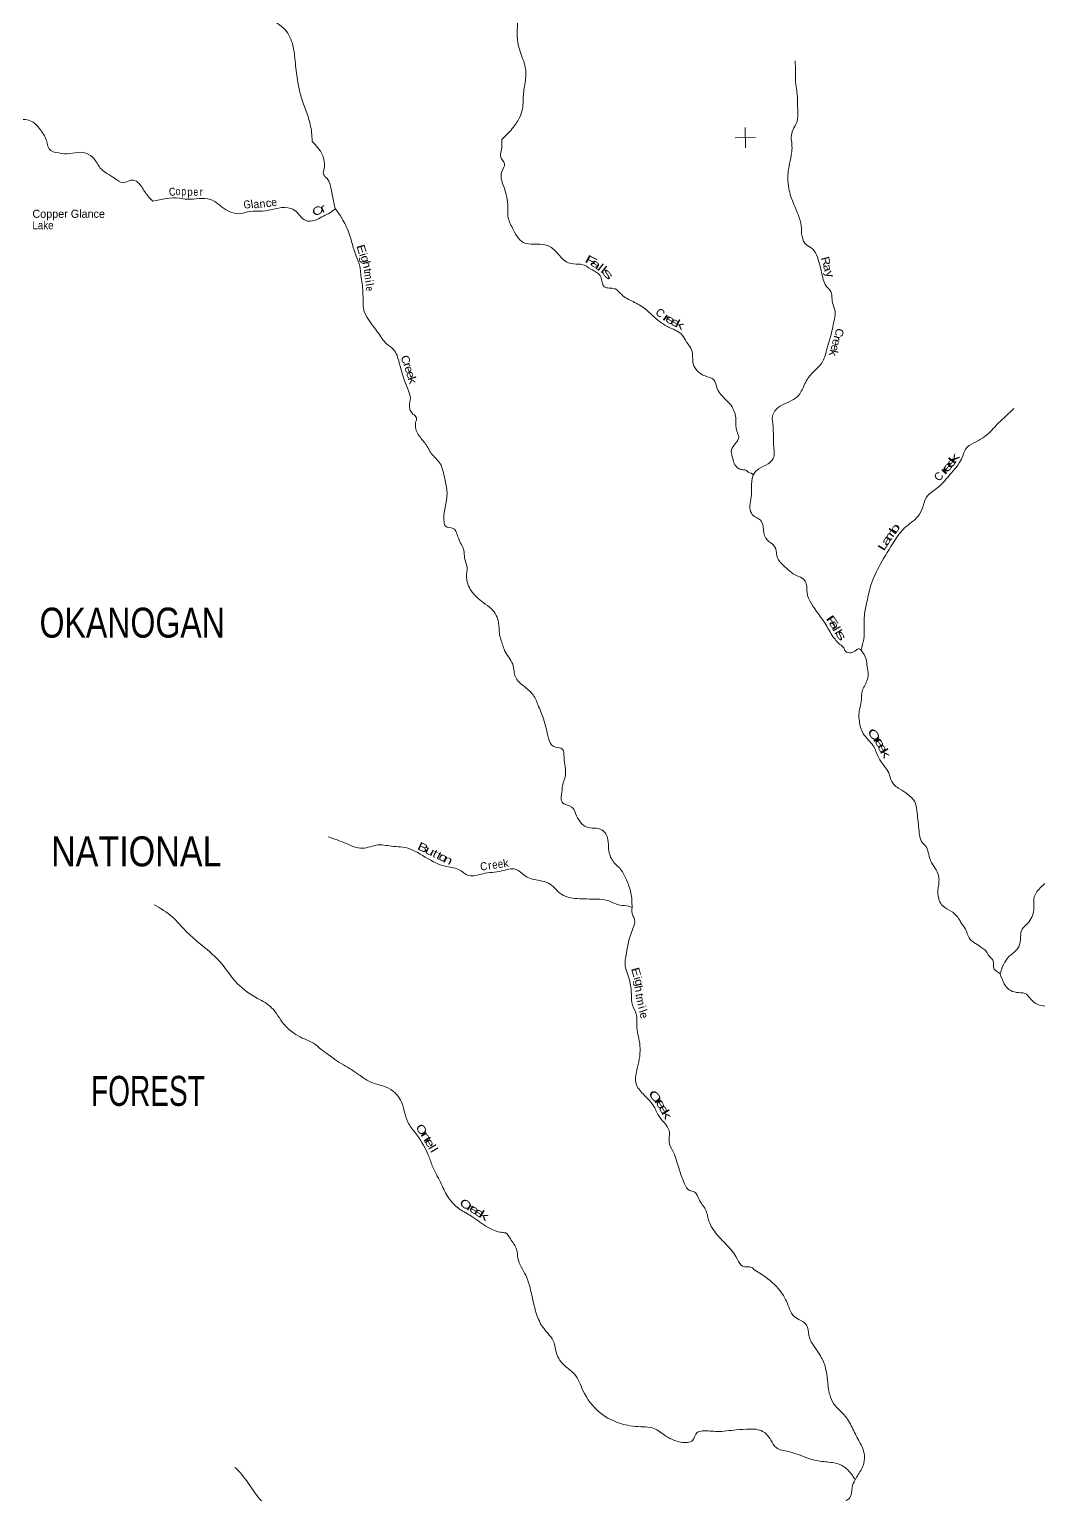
# Model space of a CAD drawing. Header units: feet. Extents: x -2 to 244583, y 367190 to 553316.
# Drawn here: x 164916 to 189955, y 426560 to 462926 of the extents above; entities that cross this region are included whole.
import ezdxf
from ezdxf.enums import TextEntityAlignment as Align

# ---------------------------------------------------------------- set-up
doc = ezdxf.new("R2010")
doc.units = ezdxf.units.FT
doc.header["$LTSCALE"] = 80
doc.linetypes.add('DOT_DASHED', pattern=[7.7, 5, -1.2, 0.3, -1.2])
for name, color, linetype, lineweight in [('39', 7, 'Continuous', 13), ('4', 7, 'Continuous', 13), ('41', 7, 'Continuous', 13), ('44', 7, 'DOT_DASHED', 13)]:
    doc.layers.add(name, color=color, linetype=linetype, lineweight=lineweight)

msp = doc.modelspace()

# ---------------------------------------------------------------- linework, layer by layer
at = {"layer": '39'}
for points in [[(160720.56, 477156.69), (160977.37, 476814.43), (161365.25, 476495.37), (161586.94, 476266.2), (161615, 476007.3), (161620.25, 475833.26), (161823.73, 475610.04), (162377.95, 475180.84), (162926.42, 474707.08), (163444.27, 474281.67), (164266.94, 473866.56), (164533.67, 473548.65), (164821.41, 473113.49), (165089.78, 472848.22), (165655.88, 472453.53), (166120.12, 472187.65), (166667.59, 471857.6), (167384.48, 471553.05), (167894.39, 471396.81), (168010.51, 471249.88), (168163.88, 470973.66), (168498.3, 470214.96), (168587.3, 469903.88), (168617.34, 469651.06), (168715.21, 469514.12), (168946.43, 469365.99), (169242.61, 469167.73), (169272.37, 468953.38), (169346.05, 468522.75), (169462.58, 468317.12), (169598.95, 468162.23), (169708.82, 468041.57), (169684.68, 467739.79), (169642.15, 467470.26), (169774.35, 467044.1), (169937.11, 466579.7), (170188.78, 466105.82), (170325.97, 465833.54), (170310.3, 465475.14), (170245.3, 464664.99), (170241.01, 464411.93), (170378.17, 464143.7), (170617.69, 463963.24), (170672.94, 463858.38), (170717.4, 463563.16), (170885.3, 463230.38), (171261.04, 462915.28), (171455.64, 462517.91), (171521.74, 462016.38), (171701.67, 461116.9), (171829.36, 460759.53), (171918.96, 460361.4), (171932.54, 460153)], [(178724.5, 476654.76), (178744.65, 476371.51), (178841.3, 476121.21), (179010.21, 475932.15), (179127.87, 475564.59), (179401.31, 474864.15), (179458.67, 474457.69), (179570.27, 473802.65), (179724.77, 473075.04), (179825.84, 472193.21), (179785.23, 471648.41), (179465.34, 471194.7), (179013.77, 470804.82), (178730.06, 470375.67), (178533.82, 470141.47), (178334.73, 469739.24), (178134.34, 469521.21), (177992.35, 469325.86), (177910.31, 468930.55), (177811.81, 468579.65), (177864.83, 468215.67), (177784.96, 467800.13), (177768.15, 467605.69), (177698.61, 467443.25), (177583.96, 467092.23), (177590.69, 466707.68), (177578.41, 466442.42), (177422.77, 466178.15), (177202.12, 465970.09), (177176.89, 465824.16), (177165.91, 465662.15), (177104.27, 465526.08), (177083.65, 465299.22), (177093.85, 464995.66), (177102.81, 464868.2), (177014.72, 464472.84), (176974.52, 463869.34), (177027.48, 463226.02), (177033.87, 462600.58), (177089.97, 462374.27), (177219.89, 461986.55), (177227.97, 461697.15), (177176.01, 461332.42), (177150.38, 460955.73), (177071.24, 460722.37), (176897.4, 460462.02), (176637.88, 460187.84)], [(160434.51, 462630.86), (160810.37, 462587.01), (161140.11, 462498.29), (161441.9, 462362.82), (161546.6, 462116.62), (161601.92, 462001.64), (161804.05, 461970.7), (162093, 461940.4), (162384.06, 461895.94), (162824.26, 461891.01), (163213.28, 461697.46), (163627.77, 461327.99), (164120.15, 460791.07), (164357.2, 460675.37), (164645.85, 460687.57), (164975.3, 460639.33), (165215.23, 460400.18), (165315.31, 460236.94), (165357.25, 460100.97)], [(183813.55, 460250.67), (183856.24, 460426.03), (183961.08, 460640.73), (183978.2, 460887.92), (183973.02, 461136.66), (183958.23, 461360.92), (183932.02, 461550.53), (183921.58, 461857.83), (183913.66, 462140.91)], [(165357.25, 460100.97), (165406.36, 459958.43), (165645.3, 459856.72), (165920.07, 459840.1), (166196.57, 459874.03), (166431.31, 459796.55), (166596.04, 459607.5), (166677.57, 459482.66), (167032.54, 459228), (167245.27, 459118.06), (167495.3, 459186.19), (167641.26, 459096.08), (167794.06, 458874.62), (167983.18, 458659.44)], [(171932.54, 460153), (172185.34, 459805.34), (172227.76, 459468.04), (172212.4, 459334.55), (172301.95, 459219.86), (172406.5, 458961.74), (172471.13, 458624.57), (172508.39, 458473.19)], [(176637.88, 460187.84), (176623.96, 459913.69), (176610.81, 459749.9), (176702.65, 459590.75), (176631.25, 459372.05), (176671.51, 459056.97), (176785.4, 458586.69), (176789.19, 458291.61), (176900.03, 457995.13), (177166.75, 457636.89), (177736.69, 457571.44), (177980.02, 457411.14), (178238.06, 457153.91), (178480.74, 457100.73), (178618.12, 457093.43), (178849.08, 456973.48), (179092.58, 456782.87), (179176.85, 456538.78), (179445.79, 456485.76), (179612.27, 456341.19), (179892.01, 456168.97), (180194.04, 455986.77), (180561.54, 455663.47), (180808.79, 455521.38), (181112.86, 455335.15), (181220.92, 455163.97), (181349.41, 454956.53), (181385.71, 454627.28), (181678.36, 454323.75), (181895.04, 454227.98), (181977.13, 454010.16), (182196.92, 453732.5), (182347.44, 453555.49), (182442.23, 453240.73), (182466.15, 452955.88), (182513.46, 452812.64), (182335.64, 452490.25), (182352.84, 452316.52), (182495.89, 452036.4), (182589.01, 452000.55), (182692.12, 451982.95), (182747.58, 451935.08)], [(183813.55, 460250.67), (183832.58, 459894.84), (183752.88, 459479.35), (183756.99, 458977.9), (183882.97, 458581.04), (184063.13, 458045.3), (184084.51, 457782.67), (184193.99, 457579.74), (184348.72, 457472.39), (184464.2, 457273.57), (184569.85, 456888.6), (184686.98, 456554.32), (184818.39, 456373.89), (184828.22, 456230.44), (184907.13, 455885.59), (184879.25, 455689.11), (184791.12, 455301.82), (184701.99, 454997.44), (184600.76, 454690.88), (184240.4, 454280.13), (184084.63, 453976.97), (184003.43, 453848.61), (183823.4, 453713), (183410.67, 453457.33), (183351.75, 453323.16), (183364.86, 453076.61), (183378.55, 452617.75), (183366.63, 452271.82), (183241.03, 452142.92), (183012.38, 452020.89), (182886.81, 451889.97), (182834.3, 451561.76), (182823.16, 451316.94), (182828.08, 450914.59), (182934.23, 450818.79), (183050.17, 450747.38), (183120.82, 450582.4), (183182.82, 450300.04), (183262.55, 450218.08), (183428.17, 450046.15), (183477.48, 449810.15), (183616.96, 449629.82), (183961.41, 449360.94), (184121.86, 449281.96), (184189.95, 449161.45), (184208.77, 448943.28), (184310.86, 448683.64), (184672.63, 448154.1), (184860.12, 447844.93), (185052.4, 447638.94), (185117.75, 447577.03), (185163.22, 447490.62), (185296.91, 447453.79), (185425.29, 447520.03), (185489.51, 447551.13), (185550.46, 447519.51)], [(167983.18, 458659.44), (168641.15, 458733.96), (168829.13, 458708.76), (169412.86, 458702.01), (169548.62, 458628), (169733.26, 458487.58), (170170.32, 458352.64), (170382.06, 458406.41), (170697.08, 458414.28), (171332.78, 458498.78), (171488.64, 458441.06), (171762.83, 458185.94), (172001.15, 458185.29), (172168.27, 458271.14), (172343.47, 458357.04), (172508.39, 458473.19)], [(172508.39, 458473.19), (172671.39, 458235.63), (172843.19, 457876.84), (173022.37, 457297.78), (173116.33, 457041.35), (173131.77, 456904.27), (173182.51, 456524.58), (173194.58, 456195.19), (173203.78, 456007.27), (173556.75, 455413.04), (173778.63, 455123.26), (173947.1, 454982.74), (174092.49, 454650.08), (174310.58, 453982.31), (174368.38, 453772.43), (174343.24, 453586.34), (174433.35, 453378.67), (174518.73, 453286.19), (174499.31, 453156.72), (174565.64, 452872.11), (174746.84, 452630.6), (174887.56, 452403.01), (175101.11, 452155.63), (175230.92, 451725.86), (175279.26, 451410.83), (175204.83, 450686.81), (175237.68, 450596.04), (175433.93, 450540.57), (175558.6, 450294.7), (175697.75, 449992.32), (175714.98, 449812.53), (175774.95, 449578.42), (175762.34, 449323.67), (175879.43, 448994.89), (176174.05, 448699.46), (176381.01, 448540.97), (176558.8, 448194.35), (176576.51, 447933.71), (176661.06, 447643.14), (176706.29, 447510), (176906.26, 447169.57), (176976.82, 446852.64), (177389.3, 446438.64), (177532.31, 446166.6), (177671.73, 445817.73), (177795.8, 445335.37), (177908.09, 445133.9), (178144.83, 445060.47), (178180.36, 444860.58), (178215.35, 444414.09), (178136.36, 444114.5), (178128.94, 444003.29), (178132.51, 443744.59), (178373.6, 443620.66), (178492.03, 443405.07), (178616.34, 443219.84), (178727.94, 443133.57), (179118.17, 443061.02), (179267.05, 442819.33), (179286.66, 442580.94), (179397.53, 442278.4), (179584.54, 442079.37), (179727.48, 441817.43), (179838.45, 441498.72), (179867.81, 441133.4)], [(185551.05, 447518.42), (185615.72, 447795.3), (185632.7, 448387.99), (185693.26, 448718.33), (185793.22, 449127.99), (186023.1, 449644.36), (186383.25, 450237.11), (186627.71, 450551.44), (186963.27, 450844.61), (187077.6, 451070.43), (187173.51, 451316.26), (187461.19, 451562.35), (187714.32, 451828.25), (188014.4, 452216.04), (188091.02, 452388.83), (188138.05, 452504.66), (188346.09, 452660.82), (188760.51, 452942.8), (188897.96, 453094.08), (189153.35, 453339.79), (189334.92, 453513.84)], [(188994.55, 439487.05), (189224.59, 439921.6), (189428.27, 440104), (189504.12, 440339.47), (189529.66, 440562.21), (189708.82, 440768.59), (189833.67, 441123.96), (189844.51, 441393.03), (190019.09, 441643.84), (190538.54, 442086.82), (190699.95, 442424.43), (190656.61, 442666.57), (190700.68, 443025.01), (190773.81, 443317.08), (190770.77, 443565.77), (190842.65, 443960.95), (190961.84, 444283.89), (190993.13, 444696.78), (191110.4, 445011.62), (191216.79, 445391.03), (191388.81, 445686.29), (191577.72, 445921.1), (191748.26, 446171.86), (191871.05, 446365.43), (191941.79, 446524), (192156.96, 446757.09), (192574.07, 446984.5), (193024.16, 447321.51), (193324.47, 447691.1), (193480.91, 447939.67), (193679.43, 448378.82), (193799.67, 448780.64), (193970.68, 448992.99), (194152.89, 449280.28), (194235.09, 449491.57), (194343.49, 449707.21), (194423.03, 449971.04), (194462.99, 450169.69), (194479.14, 450499.49), (194577.26, 450894.98), (194623.1, 451273.67), (194482.5, 451710.81), (194347.03, 451893.21), (194237.83, 452073.9)], [(182876.24, 451858.58), (182846.12, 451891.93), (182832.8, 451905.25), (182812.83, 451911.91), (182747.58, 451935.08)], [(185550.46, 447519.51), (185672.32, 447294.48), (185698.79, 447110.78), (185723.42, 446912.9), (185693, 446758.85), (185577.08, 446498.63), (185555.4, 446290.09), (185495.39, 445915.28), (185537.65, 445596.28)], [(185537.65, 445596.28), (185597.94, 445453.43), (185852.05, 445143.02), (185978.66, 444859.41), (186130.82, 444632.72), (186233.75, 444470.15), (186311, 444260.77), (186382.9, 444158.5), (186502.98, 444079.04), (186710.62, 443937.95), (186882.46, 443751.94), (186931.38, 443548.28), (186981.45, 443085.8), (187095.07, 442709.02), (187158.46, 442643.04), (187216.75, 442498.14), (187273.7, 442298.63), (187472.09, 441922.85), (187481.87, 441783.44), (187455.43, 441469.69), (187574.14, 441171.82), (187791.84, 441032.87), (187988.13, 440828.95), (188037.69, 440738.54), (188117.72, 440632.32), (188184.19, 440479.43), (188303.55, 440292.8), (188470.38, 440187.61), (188523.4, 440143.76), (188616.99, 440084.21), (188732.05, 439919.76), (188817.96, 439827.77), (188851, 439601.68), (188916.26, 439547.86), (188995.75, 439486.12)], [(172331.05, 442886.63), (172772.33, 442721.4), (173179, 442602.46), (173568.32, 442683.53), (173950.25, 442647.32), (174180.59, 442632.47), (174670.59, 442425.08), (175233.67, 442157.47), (175559.31, 442078.49), (175820.77, 441924.36), (176165.86, 441970.81), (176636.04, 442038.18), (176975.08, 442082.58), (177224.52, 441912.21), (177576.63, 441799.02), (177791.07, 441739.61), (178121.98, 441454.5), (178502.3, 441351.58), (178991.13, 441340.24), (179292.33, 441295.48), (179565.64, 441187.91), (179791.99, 441162.93), (179867.81, 441133.4)], [(168017, 441200.42), (168461.11, 440899.79), (168800.51, 440546.01), (169129.48, 440248.76), (169633.06, 439798.9), (170080.74, 439239.57), (170579.75, 438876.6), (170926.5, 438646.15), (171231.91, 438235.58), (171481.68, 438010.63), (171688.39, 437892.57), (171963.83, 437764.79), (172156.63, 437610.27), (172341.2, 437479.95), (172487.29, 437367.6), (172710.29, 437227.4), (173093.48, 436983.01), (173357.06, 436812.72), (173648.47, 436715.35), (173881.33, 436615.63), (174123.24, 436354.26), (174308.32, 435801.51), (174477.43, 435555.9), (174812.02, 434993.9), (174912.6, 434723.64), (175114.99, 434316.51), (175288.74, 433969.86), (175553.05, 433676.28), (175865.25, 433482.02), (176479.46, 433105.56), (176623.06, 433072.02), (176732.23, 433054.46), (176850.24, 432909.61), (177003.32, 432641.67), (177036.92, 432427.61), (177229.3, 432004.26), (177340.3, 431681.51), (177499.67, 431037.66), (177667.31, 430699.06), (177932.07, 430330.7), (177981.9, 430104.61), (178155.39, 429800.4), (178437.61, 429553.41), (178650.08, 429148.37), (179075.5, 428594.98), (179634.64, 428311.18), (180148.04, 428243.38), (180366.32, 428218.36), (180664.27, 428042.2), (181067.23, 427866.65), (181373.95, 427912.88), (181479.86, 428101.46), (181618.98, 428142.68), (181978.56, 428128.58), (182448.91, 428169.68), (182788.13, 428183.76), (182942.78, 428182.88)], [(179867.81, 441133.4), (179884.23, 440937.09), (179931.28, 440836.3), (179888.18, 440613.72), (179769.32, 440226.98), (179716.63, 439919.46), (179693.5, 439733.37), (179802.82, 439336.3), (179851.52, 438978.35), (179881.42, 438707.68), (179977.85, 438455.58), (179983.43, 438198.92), (180056.7, 437766.8), (180021.5, 437237.04), (179978.1, 436727.45), (180169.44, 436477.91), (180411.49, 436192.29), (180548.35, 435934.36), (180799.09, 435547.73), (180784.32, 435315.21), (180870.43, 435101.45), (181168.25, 434272.45), (181296.45, 434111.49), (181421.92, 434069.76), (181530.09, 433882.41), (181689.09, 433636.73), (181779.77, 433334.07), (181853.38, 433182.91), (182105.69, 432871.07), (182484.17, 432400.28), (182610.42, 432229.2), (182834.78, 432200.17), (182910.08, 432131.64)], [(188995.75, 439486.12), (189261.27, 439068.68), (189457.67, 439020.47), (189654, 438978.32), (189748.24, 438866.21), (189937.68, 438726.92), (190295.93, 438650.3), (190780.72, 438625.75), (190826.18, 438705.16), (190883.83, 438778.65), (191009.09, 438770.03), (191332.56, 438731.42), (191533.59, 438634.73), (191843.54, 438381.62), (192141.66, 438104.09), (192295.88, 438039.2), (192569.53, 437947.42), (192822.28, 437914.04), (192927.85, 437864.75), (192990.19, 437719.89), (193158.76, 437471.16), (193242.62, 437217.36), (193180.7, 436998.23), (193144.37, 436831.98), (193299.88, 436661.95), (193405.87, 436578.29)], [(182910.08, 432131.64), (183238.07, 431917.26), (183620.63, 431503.24), (183757.31, 431221.77), (183854.67, 431018.69), (184001.36, 430909.22), (184131.41, 430840), (184192.85, 430767.93), (184254.42, 430519.94), (184290.12, 430407.13), (184539.32, 430003.64), (184670.19, 429701.88), (184716.29, 429399.11), (184771.05, 429047.91), (184876.96, 428806.51), (185126.44, 428544.58), (185328.21, 428223.44), (185489.55, 427905.87), (185565.99, 427763.21), (185622.61, 427589.98), (185617.6, 427339.17), (185479.73, 427058.47), (185398.58, 426926.06)], [(182942.78, 428182.88), (183106.71, 428132.24), (183311.28, 427912.24), (183442.73, 427727.77), (183750.77, 427630.34), (184356.87, 427425.24), (184700.7, 427372.72), (185063.06, 427290.09), (185297.67, 427088.65), (185363.38, 426998.44), (185399.19, 426927.06)], [(178999.26, 422775.48), (178971.73, 422987.55), (178878.03, 423120.41), (178666.09, 423436.52), (178444.77, 423633.33), (178195.52, 424108.9), (178026.79, 424291.86), (177754.96, 424490.4), (177527.47, 424705.37), (177266.06, 424851.41), (177027.24, 424934.93), (176760.27, 424996.06), (176529.41, 425099.83), (176133.51, 425105.65), (175877.09, 425092.05), (175355.11, 425242.66), (175114.88, 425225.11), (174798.45, 425114.15), (174589.29, 424965.4), (174213.9, 424920.8), (173979.95, 424864.88), (173736.46, 424715.94), (173346.92, 424673.28), (172929.76, 424519.29), (172596.31, 424553.76), (172251.38, 424818.58), (171923.17, 424988.49), (171479.82, 425499.34), (171233.02, 425904.18), (171017.36, 426165.7), (170757.81, 426338.03), (170442.56, 426706.11), (170143.24, 427110.65), (170017.26, 427237.26)], [(185398.58, 426926.06), (185326.15, 426741.18), (185264.82, 426473.52), (185180.91, 426401.75), (185148.38, 426255.76), (185020.1, 426015.62), (185097.87, 425763.78), (185136.36, 425588.31), (184985.88, 425347.9), (184896.11, 425259.87), (184833.75, 425077.14), (184714.87, 424893.72), (184618.08, 424389.05), (184610.86, 424154.39), (184769.2, 423917.67), (184972.62, 423790.68), (185052.3, 423712.76), (185121.16, 423529.57), (185314.23, 423258.88), (185474.71, 423012.07), (185642.1, 422860.38), (185803.41, 422710.64), (185818.14, 422496.47), (185942.8, 422372.58), (186126.66, 422194.8), (186217.56, 421860.21), (186265.47, 421573.64), (186269.35, 421422.02), (186226.08, 421328.48)]]:
    msp.add_spline(points, degree=3, dxfattribs=at)
at = {"layer": '4'}
for p, q in [((182677.16, 460486.95), (182681.63, 459986.97)), ((182677.16, 460486.95), (182681.63, 459986.97)), ((182677.16, 460486.95), (182681.63, 459986.97)), ((182677.16, 460486.95), (182681.63, 459986.97)), ((182677.16, 460486.95), (182681.63, 459986.97)), ((182677.16, 460486.95), (182681.63, 459986.97)), ((182677.16, 460486.95), (182681.63, 459986.97)), ((182929.38, 460239.19), (182429.4, 460234.72)), ((182929.38, 460239.19), (182429.4, 460234.72)), ((182929.38, 460239.19), (182429.4, 460234.72)), ((182929.38, 460239.19), (182429.4, 460234.72)), ((182929.38, 460239.19), (182429.4, 460234.72)), ((182929.38, 460239.19), (182429.4, 460234.72)), ((182929.38, 460239.19), (182429.4, 460234.72))]:
    msp.add_line(p, q, dxfattribs=at)

# ---------------------------------------------------------------- texts
at = {"layer": '41'}
for s, rotation, width, p in [('C', 6.462, 0.85, (168473.14, 458795.45)), ('o', 3.462, 0.8, (168609.88, 458810.43)), ('p', 359.788, 0.8, (168745.97, 458806.39)), ('p', 2.934, 0.9, (168905.37, 458794.36)), ('e', 2.934, 0.8, (169051.07, 458794.71)), ('G', 8.88, 0.85, (170333.59, 458482.72)), ('a', 6.389, 0.95, (170557.34, 458490.77)), ('c', 9.449, 1.05, (170864.79, 458519.31)), ('e', 9.895, 0.95, (171001.56, 458539.67)), ('C', 29.156, 1.3, (172108.44, 458334.53)), ('r', 27.947, 1.6, (172240.79, 458396.81)), ('E', 286.938, 1.3, (173062.19, 457441.61)), ('g', 285.094, 1.2, (173156.41, 457202.54)), ('h', 284.986, 1.15, (173193.42, 457061.07)), ('F', 332.08, 1.75, (178802.02, 457097.41)), ('a', 326.124, 1.7, (178912.42, 457022.63)), ('R', 285.463, 1.15, (184582.09, 457147.47)), ('m', 279.39, 0.9, (173228.52, 456805.04)), ('l', 322.354, 1.5, (179025.17, 456939.34)), ('l', 321.68, 1.55, (179106.99, 456886.34)), ('s', 312.174, 2.2, (179192.5, 456794.18)), ('y', 288.334, 1.2, (184682.44, 456823.4)), ('a', 285.229, 1.15, (184626.93, 456983.5)), ('e', 272.583, 0.75, (173264.56, 456481.01)), ('r', 324.241, 1.85, (180670.15, 455690.92)), ('e', 329.855, 1.5, (180767.68, 455636.76)), ('e', 330.375, 1.45, (180889.98, 455570.32)), ('k', 333.632, 1.55, (181010.05, 455509.63)), ('r', 253.353, 1.25, (184870.04, 455291.16)), ('C', 252.859, 1.05, (184916.05, 455428.51)), ('k', 257.982, 1.15, (184767.6, 454915.73)), ('e', 254.004, 1.1, (184841.33, 455178.44)), ('C', 289.768, 1.1, (174158.76, 454695.81)), ('r', 288.374, 1.3, (174207.41, 454569.05)), ('e', 288.374, 1.15, (174240.74, 454457.55)), ('e', 288.374, 1.15, (174284.66, 454325.34)), ('k', 287.8, 1.3, (174325.85, 454190)), ('k', 52.888, 1.95, (187931.84, 452218.94)), ('r', 47.119, 2.15, (187690.47, 451920.14)), ('e', 48.651, 1.9, (187766.59, 452009.66)), ('e', 48.651, 1.9, (187860.65, 452115.63)), ('b', 53.74, 1.75, (186459.78, 450476.11)), ('a', 56.994, 1.65, (186257.72, 450190.7)), ('m', 53.74, 1.45, (186358.72, 450336.1)), ('L', 59.02, 1.6, (186174.92, 450063.42)), ('F', 304.262, 1.9, (184750.8, 448182.35)), ('a', 300.206, 1.6, (184798.62, 448096.69)), ('l', 300.206, 1.25, (184855.67, 447998.7)), ('l', 300.422, 1.25, (184898.01, 447924.04)), ('s', 304.096, 1.9, (184970.18, 447830.46)), ('C', 310.55, 1.6, (185789.15, 445362.27)), ('r', 310.18, 2.05, (185889.54, 445235.76)), ('e', 306.331, 1.7, (185939.8, 445156.37)), ('e', 298.923, 1.45, (185994.99, 445043.07)), ('k', 300.344, 1.7, (186068.21, 444911.12)), ('B', 334.348, 1.45, (174637.62, 442533.65)), ('u', 334.446, 1.5, (174809.81, 442449.8)), ('t', 334.446, 1.25, (174942.62, 442383.69)), ('t', 334.446, 1.25, (175040.55, 442335.41)), ('o', 334.714, 1.35, (175138.11, 442290.6)), ('n', 334.714, 1.45, (175263.34, 442225.95)), ('C', 8.154, 0.9, (176201.92, 442056.79)), ('e', 8.154, 0.9, (176477.41, 442097.23)), ('e', 8.154, 0.9, (176615.01, 442115.99)), ('E', 285.867, 1.3, (179873.73, 439502.99)), ('g', 283.111, 1.15, (179949.61, 439249.62)), ('h', 281.071, 1.05, (179941.02, 439097.51)), ('e', 284.44, 1.05, (180067.81, 438433.85)), ('C', 311.196, 1.65, (180360.3, 436381.31)), ('r', 310.796, 2.05, (180458.59, 436267.33)), ('e', 302.136, 1.55, (180504.07, 436199.04)), ('e', 300.48, 1.5, (180574.5, 436073.55)), ('k', 300.637, 1.7, (180641.94, 435948.59)), ('O', 302.51, 1.3, (174562.08, 435568.95)), ('r', 302.134, 1.75, (174651.61, 435436.97)), ('t', 302.134, 1.5, (174712.21, 435332.52)), ('e', 300.554, 1.5, (174766.18, 435241.85)), ('l', 300.554, 1.25, (174826.07, 435140.56)), ('l', 301.253, 1.25, (174874.63, 435058.99)), ('C', 327.946, 1.4, (175680, 433685.64)), ('r', 327.946, 1.75, (175805.91, 433612.07)), ('e', 328.272, 1.55, (175903.35, 433553.69)), ('e', 327.976, 1.55, (176025.33, 433476.26)), ('k', 327.976, 1.75, (176140.15, 433404.45))]:
    msp.add_text(s, height=200, rotation=rotation, dxfattribs=dict(at, width=width)).set_placement(p, align=Align.CENTER)
for s, rotation, p in [('r', 0.506, (169181.71, 458794.12)), ('l', 9.473, (170456.28, 458491.96)), ('n', 7.389, (170710.15, 458501.28)), ('i', 286.938, (173103.72, 457305.27)), ('t', 281.641, (173215.16, 456930.41)), ('i', 279.833, (173249.06, 456656.98)), ('l', 279.833, (173258.69, 456573.84)), ('C', 314.329, (180496.18, 455820.43)), ('e', 256.377, (184808.84, 455041.17)), ('C', 45.697, (187543.77, 451761.51)), ('r', 8.154, (176351.55, 442078.23)), ('k', 8.065, (176749.06, 442135)), ('i', 285.756, (179914.56, 439353.48)), ('t', 279.961, (179957.31, 438943.31)), ('m', 282.645, (179984.99, 438793.6)), ('i', 286.745, (180023.13, 438627)), ('l', 288.794, (180047.04, 438533.4))]:
    msp.add_text(s, height=200, rotation=rotation, dxfattribs=at).set_placement(p, align=Align.CENTER)
msp.add_text('Copper Glance', height=200, dxfattribs=at).set_placement((164993.38, 458248.28))
at = {"layer": '41', "width": 0.9}
msp.add_text('Lake', height=200, dxfattribs=at).set_placement((164993.38, 457964.3))
at = {"layer": '44'}
for s, width, p in [('OKANOGAN', 0.8, (167468.71, 447829.58)), ('NATIONAL', 0.85, (167569.35, 442154.23)), ('FOREST', 0.7, (167858.64, 436209.85))]:
    msp.add_text(s, height=743.7, dxfattribs=dict(at, width=width)).set_placement(p, align=Align.CENTER)

doc.saveas('drawing.dxf')
